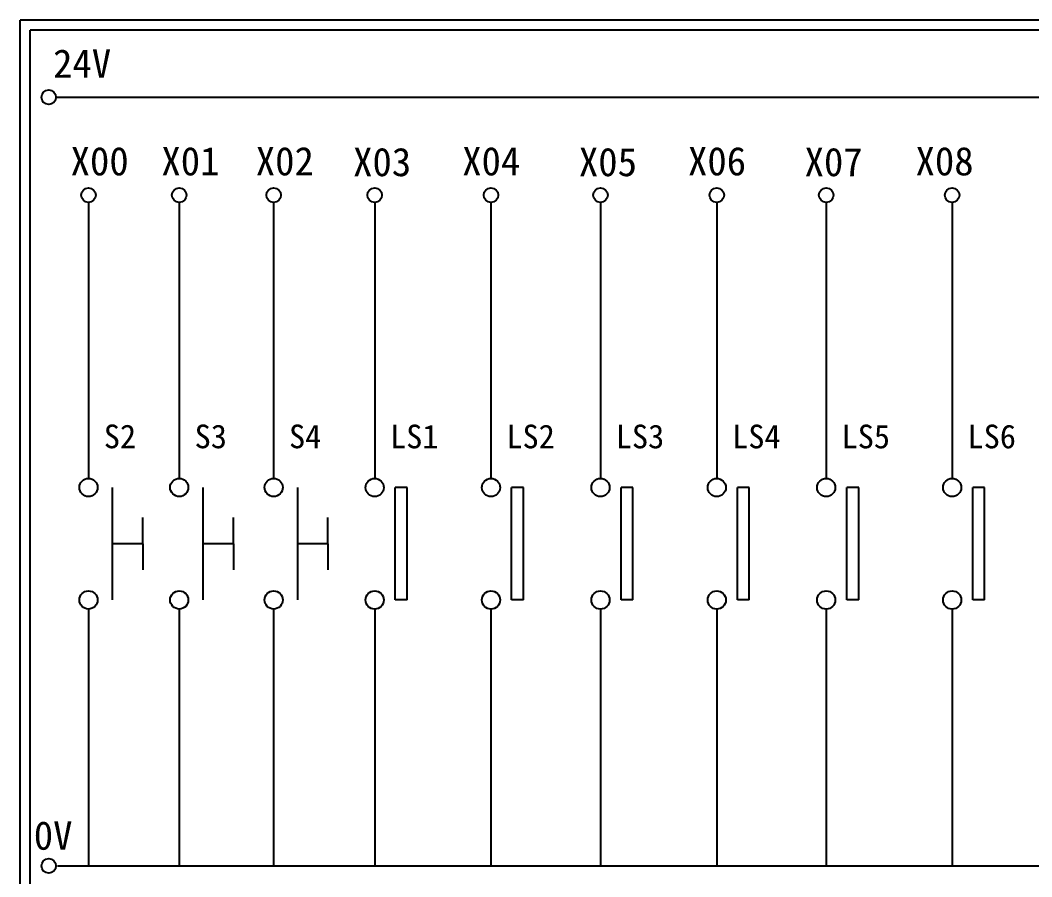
# Model space of a CAD drawing. Extents: x 275 to 562, y 265 to 469.
# Drawn here: x 274.9 to 402.8, y 360.5 to 468.9 of the extents above; entities that cross this region are included whole.
import ezdxf

# ---------------------------------------------------------------- set-up
doc = ezdxf.new("R2010")
doc.units = 0
doc.layers.get('0').update_dxf_attribs({"linetype": 'CONTINUOUS'})
doc.layers.add('圖框層', color=7, linetype='CONTINUOUS')
doc.layers.add('標尺寸層', color=3, linetype='CONTINUOUS')
doc.styles.add('STSL', font='kaiu.ttf')

msp = doc.modelspace()

# ---------------------------------------------------------------- linework, layer by layer
for p, q in [((323.84, 409.78), (322.34, 409.78)), ((338.55, 409.78), (337.05, 409.78)), ((352.4, 409.78), (350.89, 409.78)), ((367.11, 409.78), (365.6, 409.78)), ((380.95, 409.78), (379.45, 409.78)), ((396.88, 409.78), (395.38, 409.78)), ((290.4, 402.67), (290.4, 405.98)), ((301.88, 402.67), (301.88, 405.98)), ((313.82, 402.67), (313.82, 405.98)), ((290.4, 402.67), (290.4, 399.36)), ((301.88, 402.67), (301.88, 399.36)), ((313.82, 402.67), (313.82, 399.36)), ((323.84, 395.55), (322.34, 395.55)), ((338.55, 395.55), (337.05, 395.55)), ((352.4, 395.55), (350.89, 395.55)), ((367.11, 395.55), (365.6, 395.55)), ((380.95, 395.55), (379.45, 395.55)), ((396.88, 395.55), (395.38, 395.55))]:
    msp.add_line(p, q)
at = {"layer": '圖框層', "color": 7}
for p, q in [((561.9, 468.91), (274.9, 468.91)), ((274.9, 264.95), (274.9, 468.91)), ((560.65, 467.66), (276.15, 467.66)), ((276.15, 266.2), (276.15, 467.66))]:
    msp.add_line(p, q, dxfattribs=at)
at = {"layer": '標尺寸層', "color": 7}
for p, q in [((279.42, 459.17), (557.02, 459.17)), ((283.53, 445.86), (283.53, 410.94)), ((295.01, 445.86), (295.01, 410.94)), ((306.95, 445.86), (306.95, 410.94)), ((319.73, 445.86), (319.73, 410.93)), ((334.44, 445.86), (334.44, 410.93)), ((348.29, 445.86), (348.29, 410.93)), ((363, 445.86), (363, 410.93)), ((376.84, 445.86), (376.84, 410.93)), ((392.77, 445.86), (392.77, 410.93)), ((286.53, 409.79), (286.53, 395.56)), ((298.01, 409.79), (298.01, 395.56)), ((309.96, 409.79), (309.96, 395.56)), ((322.34, 395.55), (322.34, 409.78)), ((323.84, 395.55), (323.84, 409.78)), ((337.05, 395.55), (337.05, 409.78)), ((338.55, 395.55), (338.55, 409.78)), ((350.89, 395.55), (350.89, 409.78)), ((352.4, 395.55), (352.4, 409.78)), ((365.6, 395.55), (365.6, 409.78)), ((367.11, 395.55), (367.11, 409.78)), ((379.45, 395.55), (379.45, 409.78)), ((380.95, 395.55), (380.95, 409.78)), ((395.38, 395.55), (395.38, 409.78)), ((396.88, 395.55), (396.88, 409.78)), ((290.4, 402.67), (286.53, 402.67)), ((301.88, 402.67), (298.01, 402.67)), ((313.82, 402.67), (309.96, 402.67)), ((283.53, 394.41), (283.53, 361.9)), ((295.01, 394.41), (295.01, 361.9)), ((306.95, 394.41), (306.95, 361.9)), ((319.73, 394.41), (319.73, 361.9)), ((319.73, 394.4), (319.73, 361.9)), ((334.44, 394.41), (334.44, 361.9)), ((334.44, 394.4), (334.44, 361.9)), ((348.29, 394.41), (348.29, 361.9)), ((348.29, 394.4), (348.29, 361.9)), ((363, 394.41), (363, 361.9)), ((363, 394.4), (363, 361.9)), ((376.84, 394.41), (376.84, 361.9)), ((376.84, 394.4), (376.84, 361.9)), ((392.77, 394.41), (392.77, 361.9)), ((392.77, 394.4), (392.77, 361.9)), ((279.63, 361.9), (557.5, 361.9))]:
    msp.add_line(p, q, dxfattribs=at)
for centre, radius in [((278.5, 459.17), 0.92), ((283.53, 446.78), 0.92), ((295.01, 446.78), 0.92), ((306.95, 446.78), 0.92), ((319.73, 446.78), 0.92), ((319.73, 446.78), 0.92), ((334.44, 446.78), 0.92), ((348.29, 446.78), 0.92), ((348.29, 446.78), 0.92), ((363, 446.78), 0.92), ((376.84, 446.78), 0.92), ((376.84, 446.78), 0.92), ((392.77, 446.78), 0.92), ((283.53, 409.79), 1.15), ((295.01, 409.79), 1.15), ((306.95, 409.79), 1.15), ((319.73, 409.78), 1.15), ((334.44, 409.78), 1.15), ((348.29, 409.78), 1.15), ((363, 409.78), 1.15), ((376.84, 409.78), 1.15), ((392.77, 409.78), 1.15), ((283.53, 395.56), 1.15), ((295.01, 395.56), 1.15), ((306.95, 395.56), 1.15), ((319.73, 395.55), 1.15), ((334.44, 395.55), 1.15), ((348.29, 395.55), 1.15), ((363, 395.55), 1.15), ((376.84, 395.55), 1.15), ((392.77, 395.55), 1.15), ((278.5, 361.9), 0.92)]:
    msp.add_circle(centre, radius, dxfattribs=at)

# ---------------------------------------------------------------- texts
at = {"layer": '圖框層', "color": 4, "style": 'STSL'}
for s, height, p in [('24V', 3.6, (279.05, 461.63)), ('X00', 3.6, (281.27, 449.28)), ('X01', 3.6, (292.75, 449.28)), ('X02', 3.6, (304.69, 449.28)), ('X03', 3.6, (317, 449.18)), ('X04', 3.6, (330.8, 449.28)), ('X05', 3.6, (345.56, 449.18)), ('X06', 3.6, (359.36, 449.28)), ('X07', 3.6, (374.11, 449.18)), ('X08', 3.6, (388.14, 449.28)), ('S2', 3, (285.47, 414.75)), ('S3', 3, (296.96, 414.75)), ('S4', 3, (308.9, 414.75)), ('LS1', 3, (321.68, 414.74)), ('LS2', 3, (336.39, 414.74)), ('LS3', 3, (350.23, 414.74)), ('LS4', 3, (364.95, 414.74)), ('LS5', 3, (378.79, 414.74)), ('LS6', 3, (394.72, 414.74)), ('0V', 3.6, (276.61, 363.95))]:
    msp.add_text(s, height=height, dxfattribs=at).set_placement(p)

doc.saveas('drawing.dxf')
